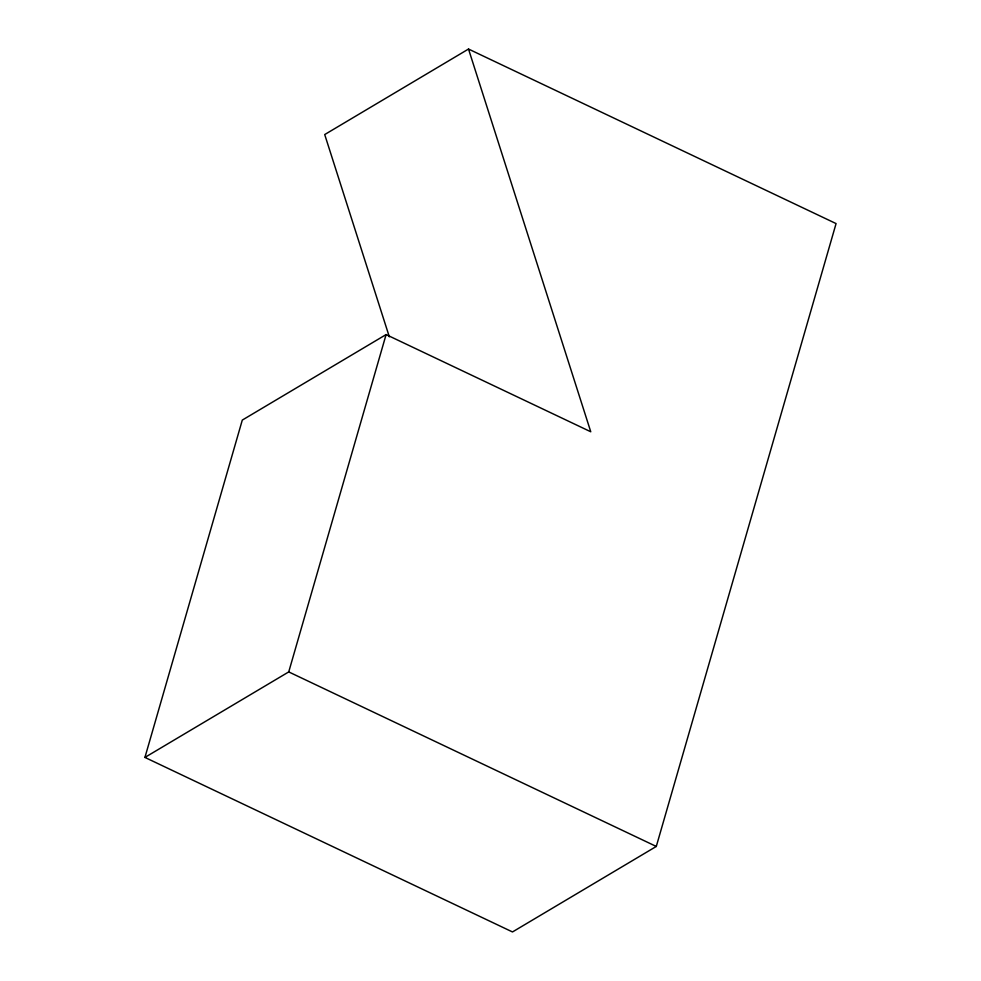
<?xml version="1.0" encoding="UTF-8"?>
<svg xmlns="http://www.w3.org/2000/svg" width="981" height="981" viewBox="0 0 981 981"><rect width="100%" height="100%" fill="white"/><g stroke="black" fill="none" stroke-linecap="round" stroke-linejoin="round"><path stroke-width="1.47" d="M468.513 49.05L836.07 223.582L656.289 846.444L512.487 931.95L144.93 757.418L242.295 420.089L386.097 334.582L590.758 431.763L468.513 49.05L324.711 134.556L389.322 336.826M144.93 757.418L288.733 671.911L386.097 334.582M288.733 671.911L656.289 846.444"/></g></svg>
